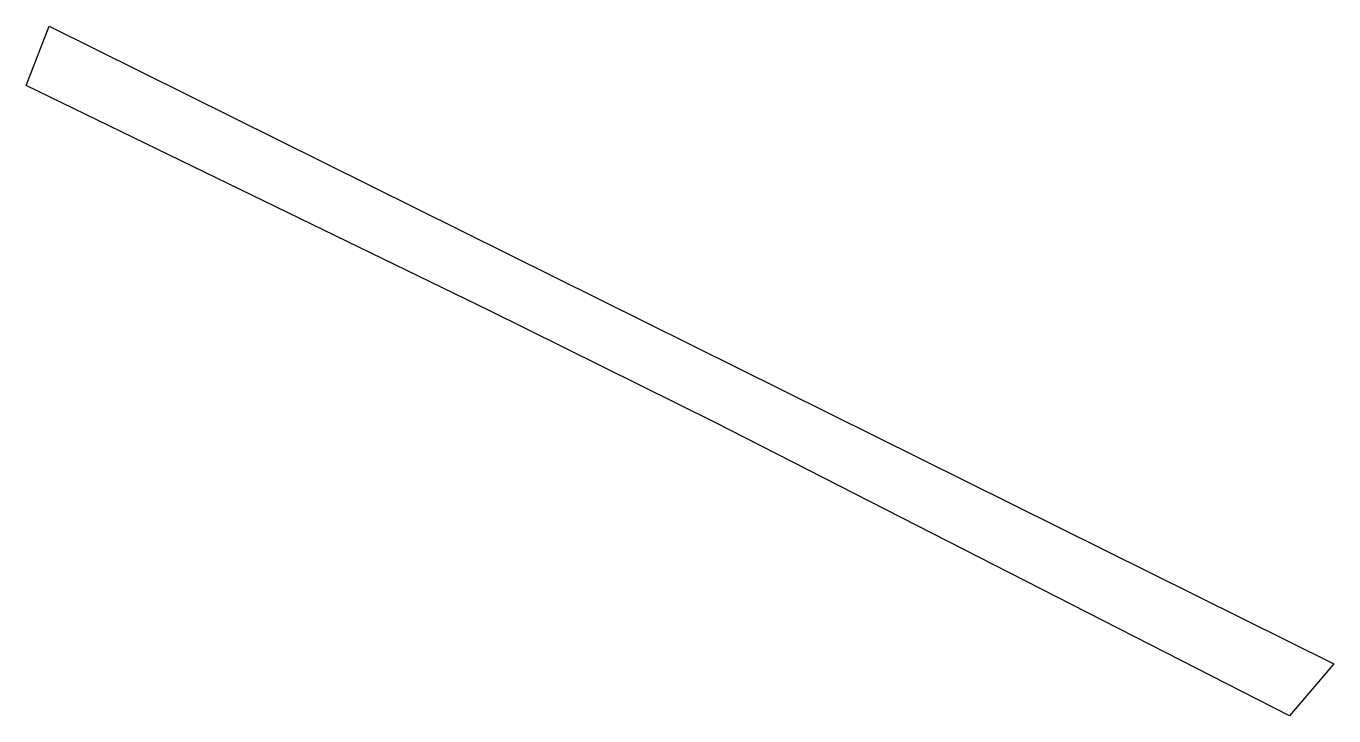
# Model space of a CAD drawing. Header units: millimetres. Extents: x 608929 to 609205, y 1312956 to 1313102.
import ezdxf

# ---------------------------------------------------------------- set-up
doc = ezdxf.new("R2010")
doc.units = ezdxf.units.MM

msp = doc.modelspace()

# ---------------------------------------------------------------- linework, layer by layer
at = {"color": 7, "ltscale": 0.5, "flags": 128}
msp.add_lwpolyline([(608933.65, 1313101.82), (609205.06, 1312967.24), (609195.68, 1312956.26), (609074.38, 1313018.14), (609026.77, 1313041.75), (608928.81, 1313089.33), (608933.65, 1313101.82)], dxfattribs=at)

doc.saveas('drawing.dxf')
